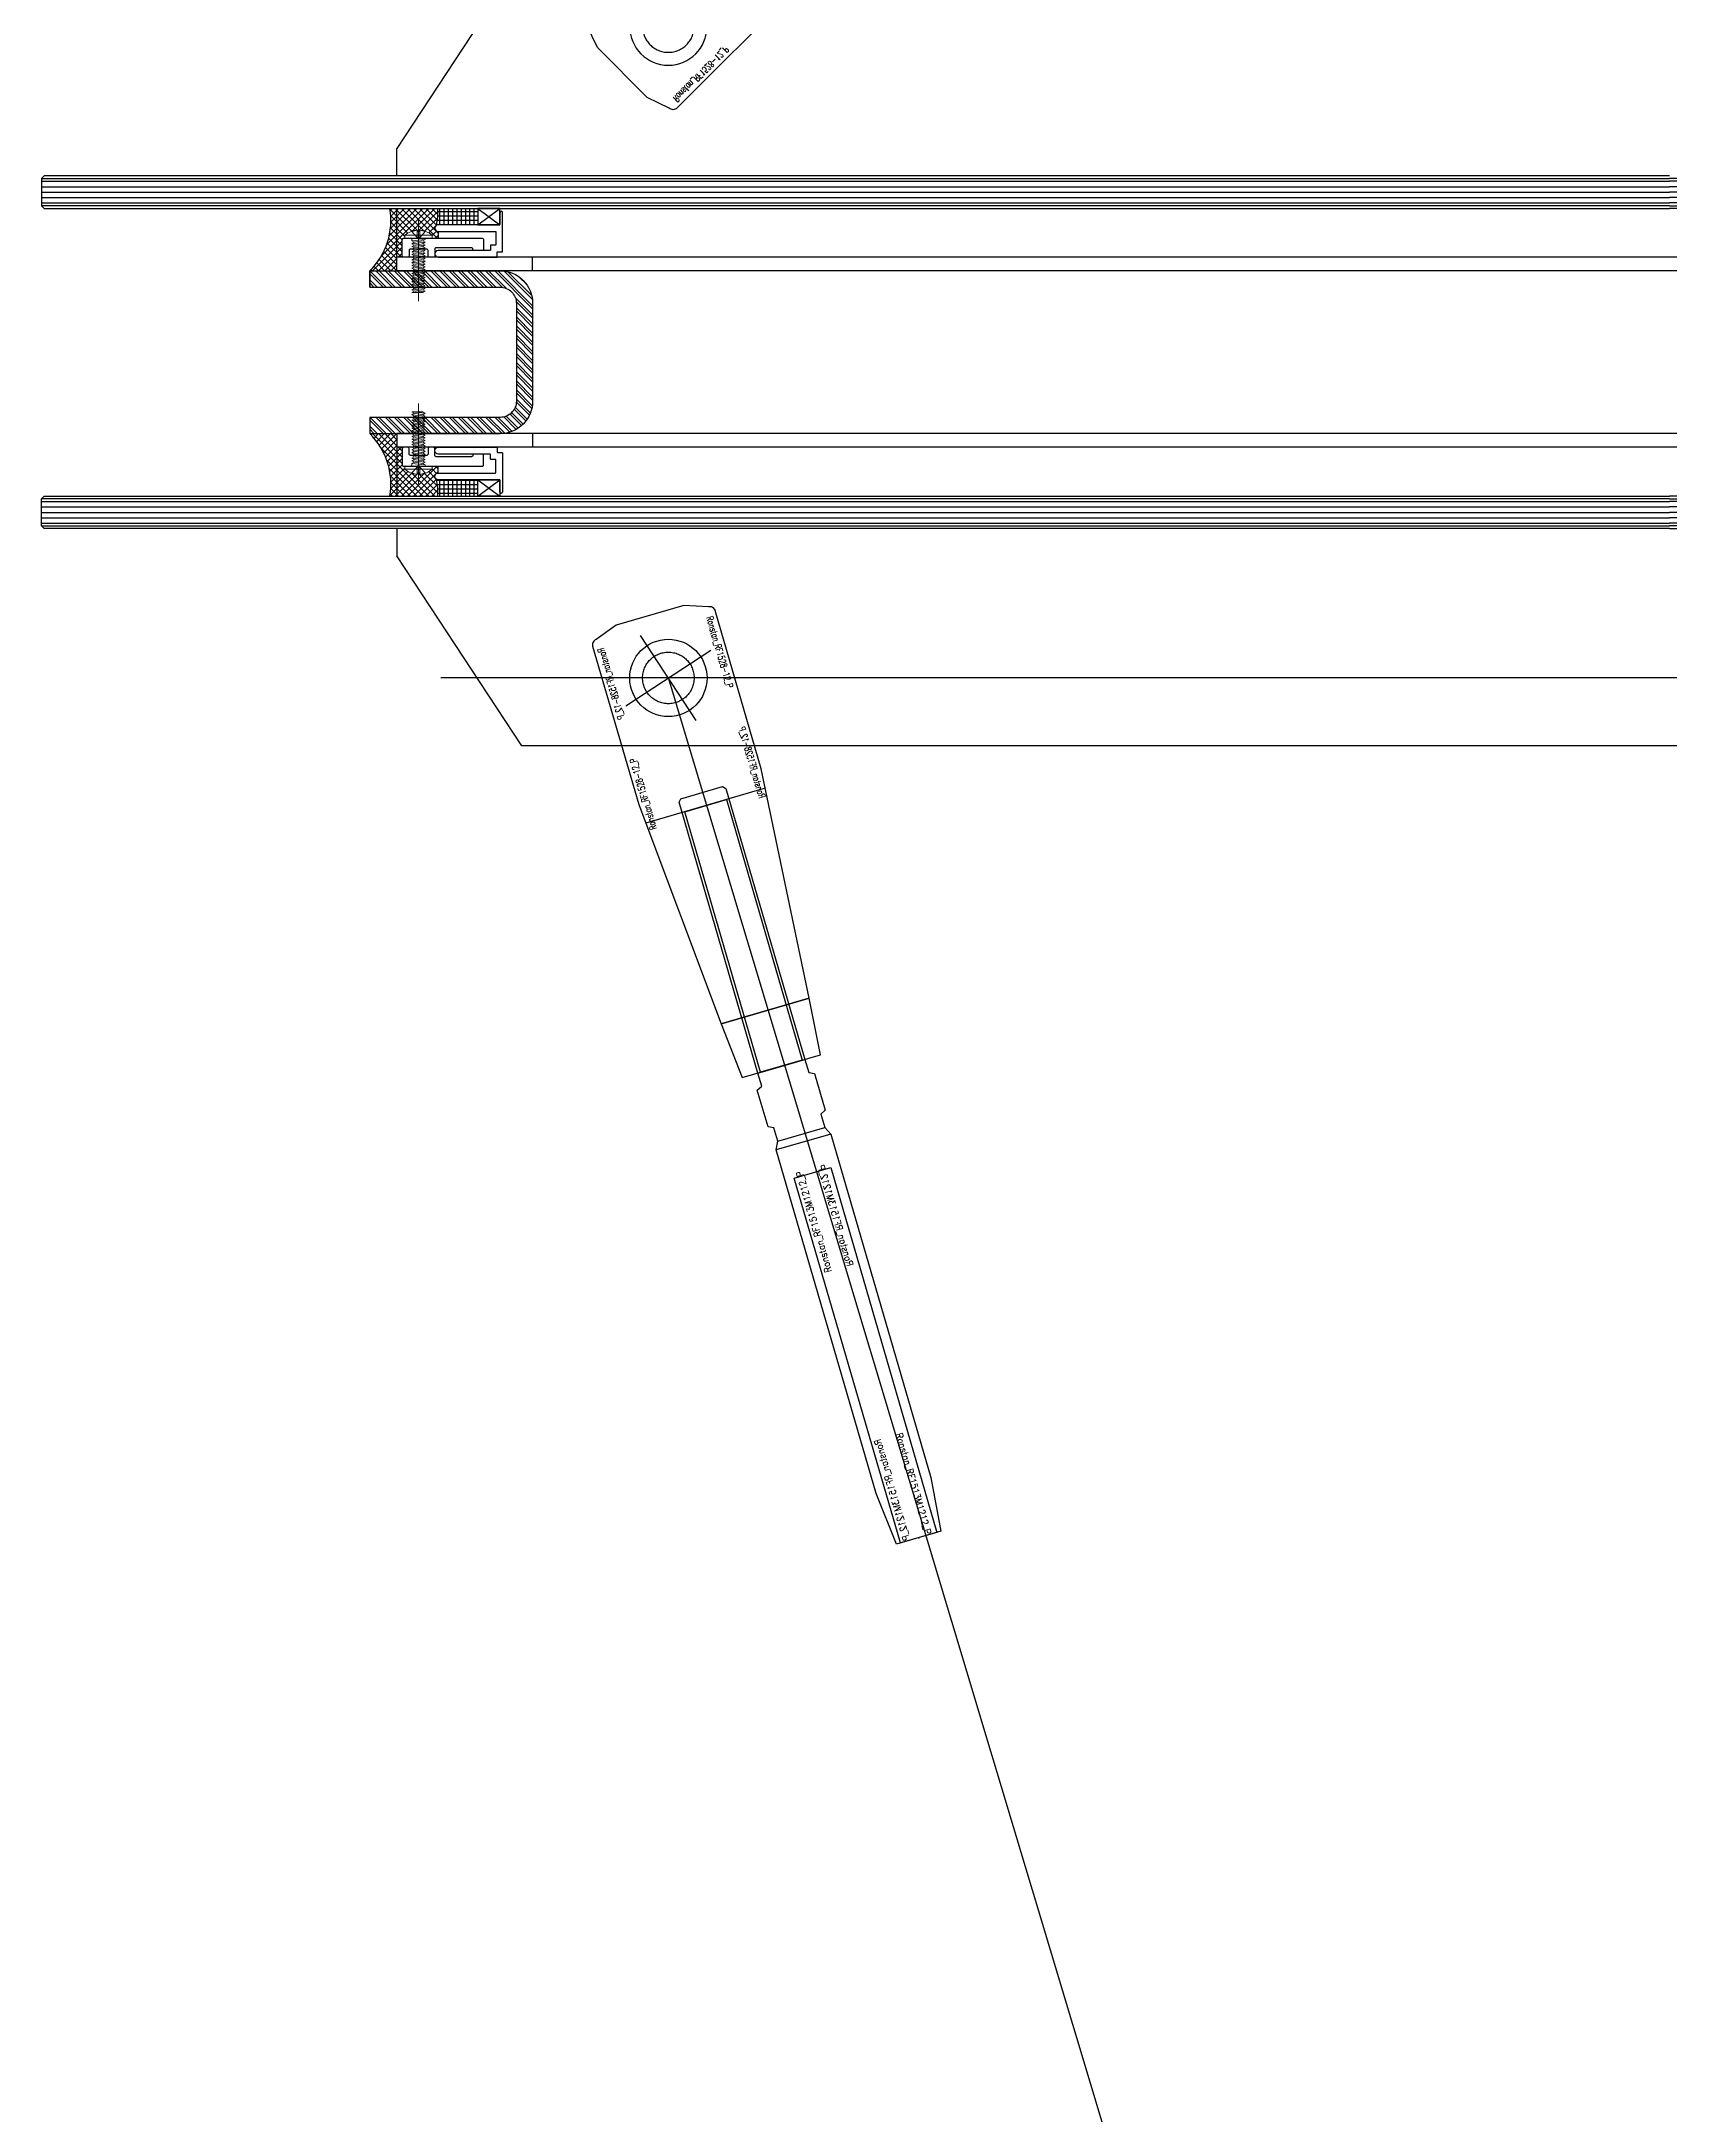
# Model space of a CAD drawing. Extents: x -163000 to 184253, y -124935 to 90032.
# Drawn here: x -132438 to -131838, y 33798 to 34562 of the extents above; entities that cross this region are included whole.
import ezdxf

# ---------------------------------------------------------------- set-up
doc = ezdxf.new("R2010")
doc.units = 0
doc.header["$LTSCALE"] = 1000
doc.header["$MEASUREMENT"] = 0
doc.linetypes.add('CENTER', pattern=[2, 1.25, -0.25, 0.25, -0.25])
doc.linetypes.add('HIDDEN', pattern=[0.375, 0.25, -0.125])
doc.layers.get('0').update_dxf_attribs({"linetype": 'CONTINUOUS'})
for name, color, linetype, lineweight in [('0.25bC', 6, 'CONTINUOUS', 18), ('0.25bCEN', 1, 'CENTER', 18), ('0.25bH', 3, 'HIDDEN', 18)]:
    doc.layers.add(name, color=color, linetype=linetype, lineweight=lineweight)
for name, color, linetype in [('Aux (not print)', 11, 'CONTINUOUS'), ('Die No(Not Print)', 11, 'CONTINUOUS'), ('glass-p', 1, 'CONTINUOUS'), ('SS Cable', 9, 'CONTINUOUS'), ('Steel', 30, 'CONTINUOUS')]:
    doc.layers.add(name, color=color, linetype=linetype)
doc.styles.add('ROMANS', font='romans', dxfattribs={"width": 0.9})

# ---------------------------------------------------------------- blocks, each defined once
blk = doc.blocks.new('Ronstan_RF1528-12_P')
at = {"layer": 'Aux (not print)', "linetype": 'HIDDEN'}
blk.add_circle((0, 0), 9.5, dxfattribs=at)
at = {"layer": 'Aux (not print)'}
for p in [(0, 0), (149, 0)]:
    blk.add_point(p, dxfattribs=at)
at = {"layer": 'SS Cable', "color": 8, "linetype": 'HIDDEN'}
blk.add_line((49, 22.94), (49, -22.97), dxfattribs=at)
at = {"layer": 'SS Cable', "color": 0, "linetype": 'ByBlock'}
blk.add_lwpolyline([(-19, 23.5, 0.414214), (-21, 21.5), (-24, 13), (-24, -13), (-21, -21.53, 0.414214), (-19, -23.53), (41.72, -23.53), (127.76, -16.89), (127.76, 16.89), (41.72, 23.5)], format="xyb", close=True, dxfattribs=at)
blk.add_lwpolyline([(127.76, -16.89), (149, -15.01), (149, 15.01), (127.76, 16.89)], close=True, dxfattribs=at)
at = {"layer": 'SS Cable', "color": 8, "linetype": 'HIDDEN'}
blk.add_lwpolyline([(49, 8), (149, 8), (149, -8), (49, -8)], close=True, dxfattribs=at)
at = {"layer": 'Steel', "color": 8}
blk.add_circle((0, 0), 14.25, dxfattribs=at)
at = {"layer": 'Aux (not print)', "style": 'ROMANS', "width": 0.7}
for text_generation_flag, p in [(6, (-17.5, 19.63)), (4, (52.16, 19.63))]:
    blk.add_text('Ronstan_RF1528-12_P', height=2.5, rotation=180, dxfattribs=dict(at, text_generation_flag=text_generation_flag)).set_placement(p)
for text_generation_flag, p in [(4, (-17.5, -19.63)), (6, (52.16, -19.63))]:
    blk.add_text('Ronstan_RF1528-12_P', height=2.5, dxfattribs=dict(at, text_generation_flag=text_generation_flag)).set_placement(p)
blk = doc.blocks.new('11')
at = {"layer": '0.25bC'}
for p, q in [((1102.68, 1209.74), (1103.54, 1210.24)), ((1107.68, 1210.24), (1102.68, 1209.74)), ((1103.54, 1209.24), (1102.68, 1209.74)), ((1103.54, 1209.24), (1102.68, 1209.74)), ((1107.68, 1209.24), (1102.68, 1208.74)), ((1102.68, 1208.74), (1103.54, 1209.24)), ((1103.54, 1208.24), (1102.68, 1208.74)), ((1107.68, 1208.24), (1102.68, 1207.74)), ((1102.68, 1207.74), (1103.54, 1208.24)), ((1103.54, 1207.24), (1102.68, 1207.74)), ((1103.54, 1207.24), (1102.68, 1207.74)), ((1107.68, 1207.24), (1102.68, 1206.74)), ((1102.68, 1206.74), (1103.54, 1207.24)), ((1102.68, 1206.74), (1103.54, 1207.24)), ((1103.54, 1210.24), (1107.68, 1210.24)), ((1107.68, 1210.24), (1106.81, 1209.74)), ((1106.81, 1209.74), (1107.68, 1209.24)), ((1107.68, 1209.24), (1106.81, 1208.74)), ((1106.81, 1208.74), (1107.68, 1208.24)), ((1107.68, 1208.24), (1106.81, 1207.74)), ((1106.81, 1207.74), (1107.68, 1207.24)), ((1107.68, 1207.24), (1106.81, 1206.74)), ((1103.54, 1206.24), (1102.68, 1206.74)), ((1103.54, 1206.24), (1102.68, 1206.74)), ((1102.68, 1205.74), (1103.54, 1206.24)), ((1107.68, 1206.24), (1102.68, 1205.74)), ((1103.54, 1205.24), (1102.68, 1205.74)), ((1103.54, 1205.24), (1102.68, 1205.74)), ((1107.68, 1205.24), (1102.68, 1204.74)), ((1102.68, 1204.74), (1103.54, 1205.24)), ((1103.54, 1204.24), (1102.68, 1204.74)), ((1107.68, 1204.24), (1102.68, 1203.74)), ((1102.68, 1203.74), (1103.54, 1204.24)), ((1103.54, 1203.24), (1102.68, 1203.74)), ((1103.54, 1203.24), (1102.68, 1203.74)), ((1107.68, 1203.24), (1102.68, 1202.74)), ((1102.68, 1202.74), (1103.54, 1203.24)), ((1102.68, 1202.74), (1103.54, 1203.24)), ((1103.54, 1202.24), (1102.68, 1202.74)), ((1107.68, 1202.24), (1102.68, 1201.74)), ((1102.68, 1201.74), (1103.54, 1202.24)), ((1103.54, 1201.24), (1102.68, 1201.74)), ((1107.68, 1201.24), (1102.68, 1200.74)), ((1102.68, 1200.74), (1103.54, 1201.24)), ((1103.54, 1200.24), (1102.68, 1200.74)), ((1102.68, 1199.74), (1107.68, 1200.24)), ((1102.68, 1199.74), (1103.54, 1200.24)), ((1103.54, 1199.24), (1102.68, 1199.74)), ((1102.68, 1198.74), (1107.68, 1199.24)), ((1102.68, 1198.74), (1103.54, 1199.24)), ((1106.81, 1206.74), (1107.68, 1206.24)), ((1107.68, 1206.24), (1106.81, 1205.74)), ((1106.81, 1205.74), (1107.68, 1205.24)), ((1107.68, 1205.24), (1106.81, 1204.74)), ((1106.81, 1204.74), (1107.68, 1204.24)), ((1107.68, 1204.24), (1106.81, 1203.74)), ((1106.81, 1203.74), (1107.68, 1203.24)), ((1106.81, 1203.74), (1107.68, 1203.24)), ((1107.68, 1203.24), (1106.81, 1202.74)), ((1106.81, 1202.74), (1107.68, 1202.24)), ((1107.68, 1202.24), (1106.81, 1201.74)), ((1106.81, 1201.74), (1107.68, 1201.24)), ((1107.68, 1201.24), (1106.81, 1200.74)), ((1106.81, 1200.74), (1107.68, 1200.24)), ((1107.68, 1200.24), (1106.81, 1199.74)), ((1106.81, 1199.74), (1107.68, 1199.24)), ((1107.68, 1199.24), (1106.81, 1198.74)), ((1103.54, 1198.24), (1102.68, 1198.74)), ((1103.54, 1198.24), (1102.68, 1198.74)), ((1107.68, 1198.24), (1102.68, 1197.74)), ((1102.68, 1197.74), (1103.54, 1198.24)), ((1102.68, 1197.74), (1103.54, 1198.24)), ((1103.54, 1197.24), (1102.68, 1197.74)), ((1107.68, 1197.24), (1102.68, 1196.74)), ((1102.68, 1196.74), (1103.54, 1197.24)), ((1103.54, 1196.24), (1102.68, 1196.74)), ((1107.68, 1196.24), (1102.68, 1195.74)), ((1102.68, 1195.74), (1103.54, 1196.24)), ((1103.54, 1195.24), (1102.68, 1195.74)), ((1102.68, 1194.74), (1107.68, 1195.24)), ((1102.68, 1194.74), (1103.54, 1195.24)), ((1103.54, 1194.24), (1102.68, 1194.74)), ((1102.68, 1193.74), (1107.68, 1194.24)), ((1102.68, 1193.74), (1103.54, 1194.24)), ((1103.54, 1193.24), (1102.68, 1193.74)), ((1102.68, 1192.74), (1107.68, 1193.24)), ((1102.68, 1192.74), (1103.54, 1193.24)), ((1103.54, 1192.24), (1102.68, 1192.74)), ((1107.68, 1192.24), (1102.68, 1191.74)), ((1102.68, 1191.74), (1103.54, 1192.24)), ((1103.54, 1191.24), (1102.68, 1191.74)), ((1106.81, 1198.74), (1107.68, 1198.24)), ((1106.81, 1198.74), (1107.68, 1198.24)), ((1107.68, 1198.24), (1106.81, 1197.74)), ((1106.81, 1197.74), (1107.68, 1197.24)), ((1107.68, 1197.24), (1106.81, 1196.74)), ((1106.81, 1196.74), (1107.68, 1196.24)), ((1107.68, 1196.24), (1106.81, 1195.74)), ((1106.81, 1195.74), (1107.68, 1195.24)), ((1107.68, 1195.24), (1106.81, 1194.74)), ((1106.81, 1194.74), (1107.68, 1194.24)), ((1107.68, 1194.24), (1106.81, 1193.74)), ((1106.81, 1193.74), (1107.68, 1193.24)), ((1107.68, 1193.24), (1106.81, 1192.74)), ((1106.81, 1192.74), (1107.68, 1192.24)), ((1107.68, 1192.24), (1106.81, 1191.74)), ((1106.81, 1191.74), (1107.68, 1191.24)), ((1110.18, 1189.15), (1100.18, 1189.15)), ((1102.68, 1190.74), (1107.68, 1191.24)), ((1102.68, 1190.74), (1103.54, 1191.24)), ((1102.68, 1190.24), (1102.68, 1190.74)), ((1107.68, 1191.24), (1107.68, 1190.24))]:
    blk.add_line(p, q, dxfattribs=at)
blk.add_lwpolyline([(1100.18, 1189.15), (1100.18, 1190.24), (1110.18, 1190.24), (1110.18, 1189.15, -0.167288), (1105.68, 1187.26), (1105.68, 1187.76), (1104.68, 1187.76), (1104.68, 1187.26, -0.167288)], format="xyb", close=True, dxfattribs=at)
for start, end in [(241.32628, 264.26083), (275.73917, 298.67372)]:
    blk.add_arc((1105.18, 1192.24), 5, start, end, dxfattribs=at)
at = {"layer": '0.25bCEN', "ltscale": 0.05}
for p, q in [((1106.81, 1209.74), (1103.54, 1209.24)), ((1106.81, 1208.74), (1103.54, 1208.24)), ((1106.81, 1207.74), (1103.54, 1207.24)), ((1106.81, 1207.74), (1103.54, 1207.24)), ((1106.81, 1206.74), (1103.54, 1206.24)), ((1106.81, 1206.74), (1103.54, 1206.24)), ((1106.81, 1205.74), (1103.54, 1205.24)), ((1106.81, 1204.74), (1103.54, 1204.24)), ((1106.81, 1203.74), (1103.54, 1203.24)), ((1106.81, 1203.74), (1103.54, 1203.24)), ((1106.81, 1202.74), (1103.54, 1202.24)), ((1106.81, 1201.74), (1103.54, 1201.24)), ((1103.54, 1200.24), (1106.81, 1200.74)), ((1106.81, 1199.74), (1103.54, 1199.24)), ((1106.81, 1198.74), (1103.54, 1198.24)), ((1106.81, 1198.74), (1103.54, 1198.24)), ((1106.81, 1197.74), (1103.54, 1197.24)), ((1106.81, 1196.74), (1103.54, 1196.24)), ((1103.54, 1195.24), (1106.81, 1195.74)), ((1106.81, 1194.74), (1103.54, 1194.24)), ((1106.81, 1193.74), (1103.54, 1193.24)), ((1103.54, 1192.24), (1106.81, 1192.74)), ((1103.54, 1191.24), (1106.81, 1191.74))]:
    blk.add_line(p, q, dxfattribs=at)
at = {"layer": '0.25bCEN', "ltscale": 0.2}
blk.add_line((1105.18, 1183.62), (1105.18, 1213.41), dxfattribs=at)
at = {"layer": '0.25bH', "ltscale": 0.1}
for p, q in [((1104.68, 1189.94), (1102.63, 1187.69)), ((1105.68, 1189.94), (1104.68, 1189.94)), ((1104.68, 1187.76), (1104.68, 1189.94)), ((1105.68, 1187.76), (1105.68, 1189.94)), ((1107.72, 1187.69), (1105.68, 1189.94))]:
    blk.add_line(p, q, dxfattribs=at)
blk.add_lwpolyline([(1104.68, 1189.94), (1105.18, 1190.24), (1105.68, 1189.94)], dxfattribs=at)
blk = doc.blocks.new('Ronstan_RF1513M1212_P')
at = {"layer": 'Aux (not print)', "linetype": 'HIDDEN'}
blk.add_lwpolyline([(0, -9), (-103.95, -9), (-104.95, -8), (-104.95, 8), (-103.95, 9), (0, 9)], dxfattribs=at)
blk.add_lwpolyline([(180.92, -7), (40.92, -7), (40.92, 7), (180.92, 7)], close=True, dxfattribs=at)
at = {"layer": 'Aux (not print)'}
for p in [(0, 0), (180.92, 0)]:
    blk.add_point(p, dxfattribs=at)
at = {"layer": 'SS Cable', "linetype": 'ByBlock'}
blk.add_line((26.08, -9), (26.08, 9), dxfattribs=at)
blk.add_line((26.08, -9), (26.08, 9), dxfattribs=at)
at = {"layer": 'SS Cable', "color": 0, "linetype": 'ByBlock'}
for points in [[(0, 9), (5, 9), (6, 11), (20.08, 11), (21.08, 9), (26.08, 9), (29.08, 10.5), (160.92, 10.5), (180.92, 8.5), (180.92, -8.5), (160.92, -10.5), (29.08, -10.5), (26.08, -9), (21.08, -9), (20.08, -11), (6, -11), (5, -9), (0, -9)], [(26.08, 9), (29.08, 10.5), (29.08, -10.5), (26.08, -9)]]:
    blk.add_lwpolyline(points, close=True, dxfattribs=at)
at = {"layer": 'Die No(Not Print)', "extrusion": (0, 0, -1), "char_height": 2.5, "width": 32.6375, "attachment_point": 1, "style": 'ROMANS'}
for insert, text_direction in [((77.77, 5), (-1, 0, 0)), ((141.89, -5.83), (1, 0, 0))]:
    blk.add_mtext('Ronstan_RF1513M1212_P', dxfattribs=dict(at, insert=insert, text_direction=text_direction))
at = {"layer": 'Die No(Not Print)', "insert": (141.89, 5), "char_height": 2.5, "width": 32.6375, "attachment_point": 1, "style": 'ROMANS'}
blk.add_mtext('Ronstan_RF1513M1212_P', dxfattribs=at)
at = {"layer": 'Die No(Not Print)', "insert": (77.77, -5.83), "char_height": 2.5, "width": 32.6375, "attachment_point": 1, "rotation": 180, "style": 'ROMANS'}
blk.add_mtext('Ronstan_RF1513M1212_P', dxfattribs=at)
blk = doc.blocks.new('s2118a')
at = {"layer": 'glass-p'}
h = blk.add_hatch(dxfattribs=at)
h.set_pattern_fill('ANSI37', color=256, scale=0.5, angle=90, style=0)
h.set_pattern_definition([(225, (-165249.8741, 113297.9276), (1.122532015, -1.122532015), []), (315, (-165249.8741, 113297.9276), (1.122532015, 1.122532015), [])])
h.paths.add_polyline_path([(-132299.433, 34492.112), (-132299.433, 34491.612), (-132298.433, 34491.612), (-132298.433, 34492.112, -0.1672877), (-132293.933, 34490.219), (-132293.933, 34489.129), (-132291.683, 34489.129), (-132291.683, 34491.629, -0.7581322), (-132292.333, 34493.947, 0.0780345), (-132291.833, 34500.129), (-132309.544, 34500.129, -0.1832027), (-132312.905, 34482.129), (-132304.433, 34482.129, -0.4142136), (-132304.933, 34482.629), (-132304.933, 34488.629, -0.4142136), (-132304.433, 34489.129), (-132303.933, 34489.129), (-132303.933, 34490.219, -0.1672877)])
h.paths.add_polyline_path([(-132312.905, 34482.129, -0.0620318), (-132316.874, 34477.129), (-132306.874, 34477.129), (-132306.874, 34482.129)])
h = blk.add_hatch(dxfattribs=at)
h.set_pattern_fill('NET', color=256, scale=0.5, angle=90, style=0)
h.set_pattern_definition([(180, (-143417.8741, 35445.1592), (-9e-11, -1.5875), []), (270, (-143417.8741, 35445.1592), (1.5875, -9e-11), [])])
h.paths.add_polyline_path([(-132277.033, 34494.129), (-132277.033, 34500.129), (-132291.833, 34500.129, -0.0827625), (-132292.333, 34494.129)])
h = blk.add_hatch(dxfattribs=at)
h.set_pattern_fill('ANSI32', color=256, scale=0.25, angle=90, style=0)
h.set_pattern_definition([(135, (-165339.0505, -46029.0864), (1.68379802, 1.68379802), []), (135, (-165340.173, -46029.0864), (1.68379802, 1.68379802), [])])
edge = h.paths.add_edge_path()
edge.add_line((-132316.874, 34417.132), (-132316.874, 34477.132))
edge.add_line((-132316.874, 34477.132), (-132268.874, 34477.132))
edge.add_arc((-132268.874, 34465.132), 12, 360, 450, ccw=False)
edge.add_line((-132256.874, 34465.132), (-132256.874, 34429.132))
edge.add_arc((-132268.874, 34429.132), 12, 270, 360, ccw=False)
edge.add_line((-132268.874, 34417.132), (-132316.874, 34417.132))
edge = h.paths.add_edge_path()
edge.add_line((-132316.874, 34423.132), (-132316.874, 34471.132))
edge.add_line((-132316.874, 34471.132), (-132268.874, 34471.132))
edge.add_arc((-132268.874, 34465.132), 6, 360, 450, ccw=False)
edge.add_line((-132262.874, 34465.132), (-132262.874, 34429.132))
edge.add_arc((-132268.874, 34429.132), 6, 270, 360, ccw=False)
edge.add_line((-132268.874, 34423.132), (-132316.874, 34423.132))
h = blk.add_hatch(dxfattribs=at)
h.set_pattern_fill('ANSI37', color=256, scale=0.5, angle=90, style=0)
h.set_pattern_definition([(135, (-165249.8741, -44403.6633), (1.122532015, 1.122532015), []), (45, (-165249.8741, -44403.6633), (1.122532015, -1.122532015), [])])
h.paths.add_polyline_path([(-132299.433, 34402.152), (-132299.433, 34402.652), (-132298.433, 34402.652), (-132298.433, 34402.152, 0.1672877), (-132293.933, 34404.045), (-132293.933, 34405.135), (-132291.683, 34405.135), (-132291.683, 34402.635, 0.7581322), (-132292.333, 34400.318, -0.0780345), (-132291.833, 34394.135), (-132309.544, 34394.135, 0.1832027), (-132312.905, 34412.135), (-132304.433, 34412.135, 0.4142136), (-132304.933, 34411.635), (-132304.933, 34405.635, 0.4142136), (-132304.433, 34405.135), (-132303.933, 34405.135), (-132303.933, 34404.045, 0.1672877)])
h.paths.add_polyline_path([(-132312.905, 34412.135, 0.0620318), (-132316.874, 34417.135), (-132306.874, 34417.135), (-132306.874, 34412.135)])
h = blk.add_hatch(dxfattribs=at)
h.set_pattern_fill('NET', color=256, scale=0.5, angle=90, style=0)
h.set_pattern_definition([(180, (-143417.8741, 33449.105), (9e-11, 1.5875), []), (90, (-143417.8741, 33449.105), (1.5875, -9e-11), [])])
h.paths.add_polyline_path([(-132277.033, 34400.135), (-132277.033, 34394.135), (-132291.833, 34394.135, 0.0827625), (-132292.333, 34400.135)])
for p, q in [((-132260.92, 34592.139), (-132306.874, 34522.139)), ((-132306.874, 34512.139), (-132306.874, 34522.139)), ((-132306.874, 34512.129), (-132306.874, 34522.129)), ((-132436.9, 34512.129), (-132437.9, 34511.129)), ((-132437.9, 34511.129), (-132437.9, 34501.129)), ((-132437.9, 34511.129), (-131837.9, 34511.129)), ((-132437.9, 34510.129), (-131837.9, 34510.129)), ((-132437.9, 34508.129), (-131837.9, 34508.129)), ((-131837.9, 34512.129), (-132436.9, 34512.129)), ((-131313.9, 34511.129), (-131837.9, 34511.129)), ((-131313.9, 34510.129), (-131837.9, 34510.129)), ((-131313.9, 34508.129), (-131837.9, 34508.129)), ((-132437.9, 34506.129), (-131837.9, 34506.129)), ((-132437.9, 34504.129), (-131837.9, 34504.129)), ((-132437.9, 34502.129), (-131837.9, 34502.129)), ((-131837.9, 34501.129), (-132437.9, 34501.129)), ((-132436.9, 34500.129), (-132437.9, 34501.129)), ((-131313.9, 34506.129), (-131837.9, 34506.129)), ((-131313.9, 34504.129), (-131837.9, 34504.129)), ((-131313.9, 34502.129), (-131837.9, 34502.129)), ((-131837.9, 34501.129), (-131313.9, 34501.129)), ((-132436.9, 34500.129), (-131837.9, 34500.129)), ((-132306.874, 34482.129), (-132306.874, 34500.129)), ((-132277.033, 34500.129), (-132269.033, 34494.129)), ((-132277.033, 34494.129), (-132269.033, 34500.129)), ((-131314.9, 34500.129), (-131837.9, 34500.129)), ((-132291.683, 34491.629), (-132291.683, 34489.129)), ((-131837.9, 34482.129), (-132306.874, 34482.129)), ((-132306.874, 34477.129), (-132306.874, 34482.129)), ((-132256.874, 34477.129), (-132256.874, 34482.129)), ((-131274.9, 34482.129), (-131837.9, 34482.129)), ((-132316.874, 34471.139), (-132316.874, 34477.139)), ((-132316.874, 34477.132), (-132316.874, 34471.132)), ((-131837.9, 34477.129), (-132306.874, 34477.129)), ((-131274.9, 34477.129), (-131837.9, 34477.129)), ((-132316.874, 34423.132), (-132316.874, 34417.132)), ((-131837.9, 34417.135), (-132306.874, 34417.135)), ((-132306.874, 34417.135), (-132306.874, 34412.135)), ((-132256.874, 34417.135), (-132256.874, 34412.135)), ((-131274.9, 34417.135), (-131837.9, 34417.135)), ((-131837.9, 34412.135), (-132306.874, 34412.135)), ((-132306.874, 34412.135), (-132306.874, 34394.135)), ((-131274.9, 34412.135), (-131837.9, 34412.135)), ((-132291.683, 34402.635), (-132291.683, 34405.135)), ((-132436.9, 34394.135), (-132437.9, 34393.135)), ((-132436.9, 34394.135), (-131837.9, 34394.135)), ((-132277.033, 34394.135), (-132269.033, 34400.135)), ((-132277.033, 34400.135), (-132269.033, 34394.135)), ((-131314.9, 34394.135), (-131837.9, 34394.135)), ((-132437.9, 34383.135), (-132437.9, 34393.135)), ((-131837.9, 34393.135), (-132437.9, 34393.135)), ((-132437.9, 34392.135), (-131837.9, 34392.135)), ((-132437.9, 34390.135), (-131837.9, 34390.135)), ((-132437.9, 34388.135), (-131837.9, 34388.135)), ((-132437.9, 34386.135), (-131837.9, 34386.135)), ((-131837.9, 34393.135), (-131313.9, 34393.135)), ((-131313.9, 34392.135), (-131837.9, 34392.135)), ((-131313.9, 34390.135), (-131837.9, 34390.135)), ((-131313.9, 34388.135), (-131837.9, 34388.135)), ((-131313.9, 34386.135), (-131837.9, 34386.135)), ((-132437.9, 34384.135), (-131837.9, 34384.135)), ((-132436.9, 34382.135), (-132437.9, 34383.135)), ((-132437.9, 34383.135), (-131837.9, 34383.135)), ((-131837.9, 34382.135), (-132436.9, 34382.135)), ((-132306.874, 34382.135), (-132306.874, 34372.135)), ((-131313.9, 34384.135), (-131837.9, 34384.135)), ((-131313.9, 34383.135), (-131837.9, 34383.135)), ((-131837.9, 34382.135), (-131314.9, 34382.135)), ((-132260.92, 34302.135), (-132306.874, 34372.135)), ((-132196.609, 34311.5), (-132217.139, 34342.771)), ((-132222.51, 34316.871), (-132191.238, 34337.4)), ((-131837.9, 34327.135), (-132290.774, 34327.135)), ((-131837.9, 34327.135), (-132290.774, 34327.135)), ((-131404.332, 31657.369), (-132206.874, 34327.135)), ((-131429.9, 34327.135), (-131837.9, 34327.135)), ((-131837.9, 34302.135), (-132260.92, 34302.135)), ((-131429.9, 34302.135), (-131837.9, 34302.135))]:
    blk.add_line(p, q, dxfattribs=at)
for points in [[(-132291.683, 34484.629, 1), (-132291.683, 34482.129), (-132270.133, 34482.129, 0.4142136), (-132269.933, 34482.329), (-132269.933, 34483.929, -0.4142136), (-132269.733, 34484.129), (-132268.133, 34484.129, 0.4142136), (-132267.933, 34484.329), (-132267.933, 34498.629, 1), (-132268.933, 34498.629), (-132268.933, 34494.329, -0.4142136), (-132269.133, 34494.129), (-132291.683, 34494.129, 1), (-132291.683, 34491.629), (-132270.633, 34491.629, -0.4142136), (-132270.433, 34491.429), (-132270.433, 34486.829, -0.4142136), (-132270.633, 34486.629), (-132272.233, 34486.629, 0.4142136), (-132272.433, 34486.429), (-132272.433, 34484.829, -0.4142136), (-132272.633, 34484.629)], [(-132291.683, 34409.635, -1), (-132291.683, 34412.135), (-132270.133, 34412.135, -0.4142136), (-132269.933, 34411.935), (-132269.933, 34410.335, 0.4142136), (-132269.733, 34410.135), (-132268.133, 34410.135, -0.4142136), (-132267.933, 34409.935), (-132267.933, 34395.635, -1), (-132268.933, 34395.635), (-132268.933, 34399.935, 0.4142136), (-132269.133, 34400.135), (-132291.683, 34400.135, -1), (-132291.683, 34402.635), (-132270.633, 34402.635, 0.4142136), (-132270.433, 34402.835), (-132270.433, 34407.435, 0.4142136), (-132270.633, 34407.635), (-132272.233, 34407.635, -0.4142136), (-132272.433, 34407.835), (-132272.433, 34409.435, 0.4142136), (-132272.633, 34409.635)]]:
    blk.add_lwpolyline(points, format="xyb", close=True, dxfattribs=at)
for points in [[(-132269.033, 34500.129), (-132277.033, 34500.129), (-132277.033, 34494.129), (-132269.033, 34494.129)], [(-132269.033, 34394.135), (-132277.033, 34394.135), (-132277.033, 34400.135), (-132269.033, 34400.135)]]:
    blk.add_lwpolyline(points, close=True, dxfattribs=at)
for points in [[(-132278.933, 34485.129), (-132278.933, 34485.129), (-132278.933, 34485.129, 0.4142136), (-132279.433, 34485.629), (-132292.433, 34485.629, 0.4142136), (-132292.933, 34485.129), (-132292.933, 34482.629, -0.4142136), (-132293.433, 34482.129), (-132294.933, 34482.129, -0.4142136), (-132295.433, 34482.629), (-132295.433, 34484.629, 0.4142136), (-132295.933, 34485.129), (-132298.933, 34485.129), (-132301.933, 34485.129, 0.4142136), (-132302.433, 34484.629), (-132302.433, 34482.629, -0.4142136), (-132302.933, 34482.129), (-132304.433, 34482.129, -0.4142136), (-132304.933, 34482.629), (-132304.933, 34488.629, -0.4142136), (-132304.433, 34489.129), (-132299.316, 34489.129), (-132298.933, 34488.746), (-132298.551, 34489.129), (-132275.433, 34489.129, -0.4142136), (-132274.933, 34488.629), (-132274.933, 34485.129, -0.4142136), (-132275.433, 34484.629), (-132278.433, 34484.629, -0.4142136), (-132278.933, 34485.129)], [(-132316.874, 34477.132), (-132268.874, 34477.132, -0.4142136), (-132256.874, 34465.132), (-132256.874, 34429.132, -0.4142136), (-132268.874, 34417.132), (-132316.874, 34417.132)], [(-132316.874, 34471.132), (-132268.874, 34471.132, -0.4142136), (-132262.874, 34465.132), (-132262.874, 34429.132, -0.4142136), (-132268.874, 34423.132), (-132316.874, 34423.132)], [(-132278.933, 34409.135), (-132278.933, 34409.135), (-132278.933, 34409.135, -0.4142136), (-132279.433, 34408.635), (-132292.433, 34408.635, -0.4142136), (-132292.933, 34409.135), (-132292.933, 34411.635, 0.4142136), (-132293.433, 34412.135), (-132294.933, 34412.135, 0.4142136), (-132295.433, 34411.635), (-132295.433, 34409.635, -0.4142136), (-132295.933, 34409.135), (-132298.933, 34409.135), (-132301.933, 34409.135, -0.4142136), (-132302.433, 34409.635), (-132302.433, 34411.635, 0.4142136), (-132302.933, 34412.135), (-132304.433, 34412.135, 0.4142136), (-132304.933, 34411.635), (-132304.933, 34405.635, 0.4142136), (-132304.433, 34405.135), (-132299.316, 34405.135), (-132298.933, 34405.518), (-132298.551, 34405.135), (-132275.433, 34405.135, 0.4142136), (-132274.933, 34405.635), (-132274.933, 34409.135, 0.4142136), (-132275.433, 34409.635), (-132278.433, 34409.635, 0.4142136), (-132278.933, 34409.135)]]:
    blk.add_lwpolyline(points, format="xyb", dxfattribs=at)
for centre, radius, start, end in [((-132334.963, 34495.562), 25.826, 314.460068, 10.184984), ((-132311.769, 34498.63), 19.992, 346.452193, 4.30021), ((-132334.963, 34398.702), 25.826, 349.815016, 45.539932), ((-132311.769, 34395.634), 19.992, 355.69979, 13.547807)]:
    blk.add_arc(centre, radius, start, end, dxfattribs=at)
at = {"layer": 'glass-p', "xscale": -1}
for name, p, rotation in [('Ronstan_RF1528-12_P', (-132206.874, 34567.139), 224.999999990567), ('11', (-131193.755, 33214.89), 359.9999999966649)]:
    blk.add_blockref(name, p, dxfattribs=dict(at, rotation=rotation))
at = {"layer": 'glass-p'}
for name, p, rotation in [('11', (-131193.755, 35679.374), 179.9999999966649), ('Ronstan_RF1528-12_P', (-132206.874, 34327.135), 286.2424064650496), ('Ronstan_RF1513M1212_P', (-132165.198, 34184.082), 286.2424064650496)]:
    blk.add_blockref(name, p, dxfattribs=dict(at, rotation=rotation))

msp = doc.modelspace()

# ---------------------------------------------------------------- block references
msp.add_blockref('s2118a', (0, 0))

doc.saveas('drawing.dxf')
